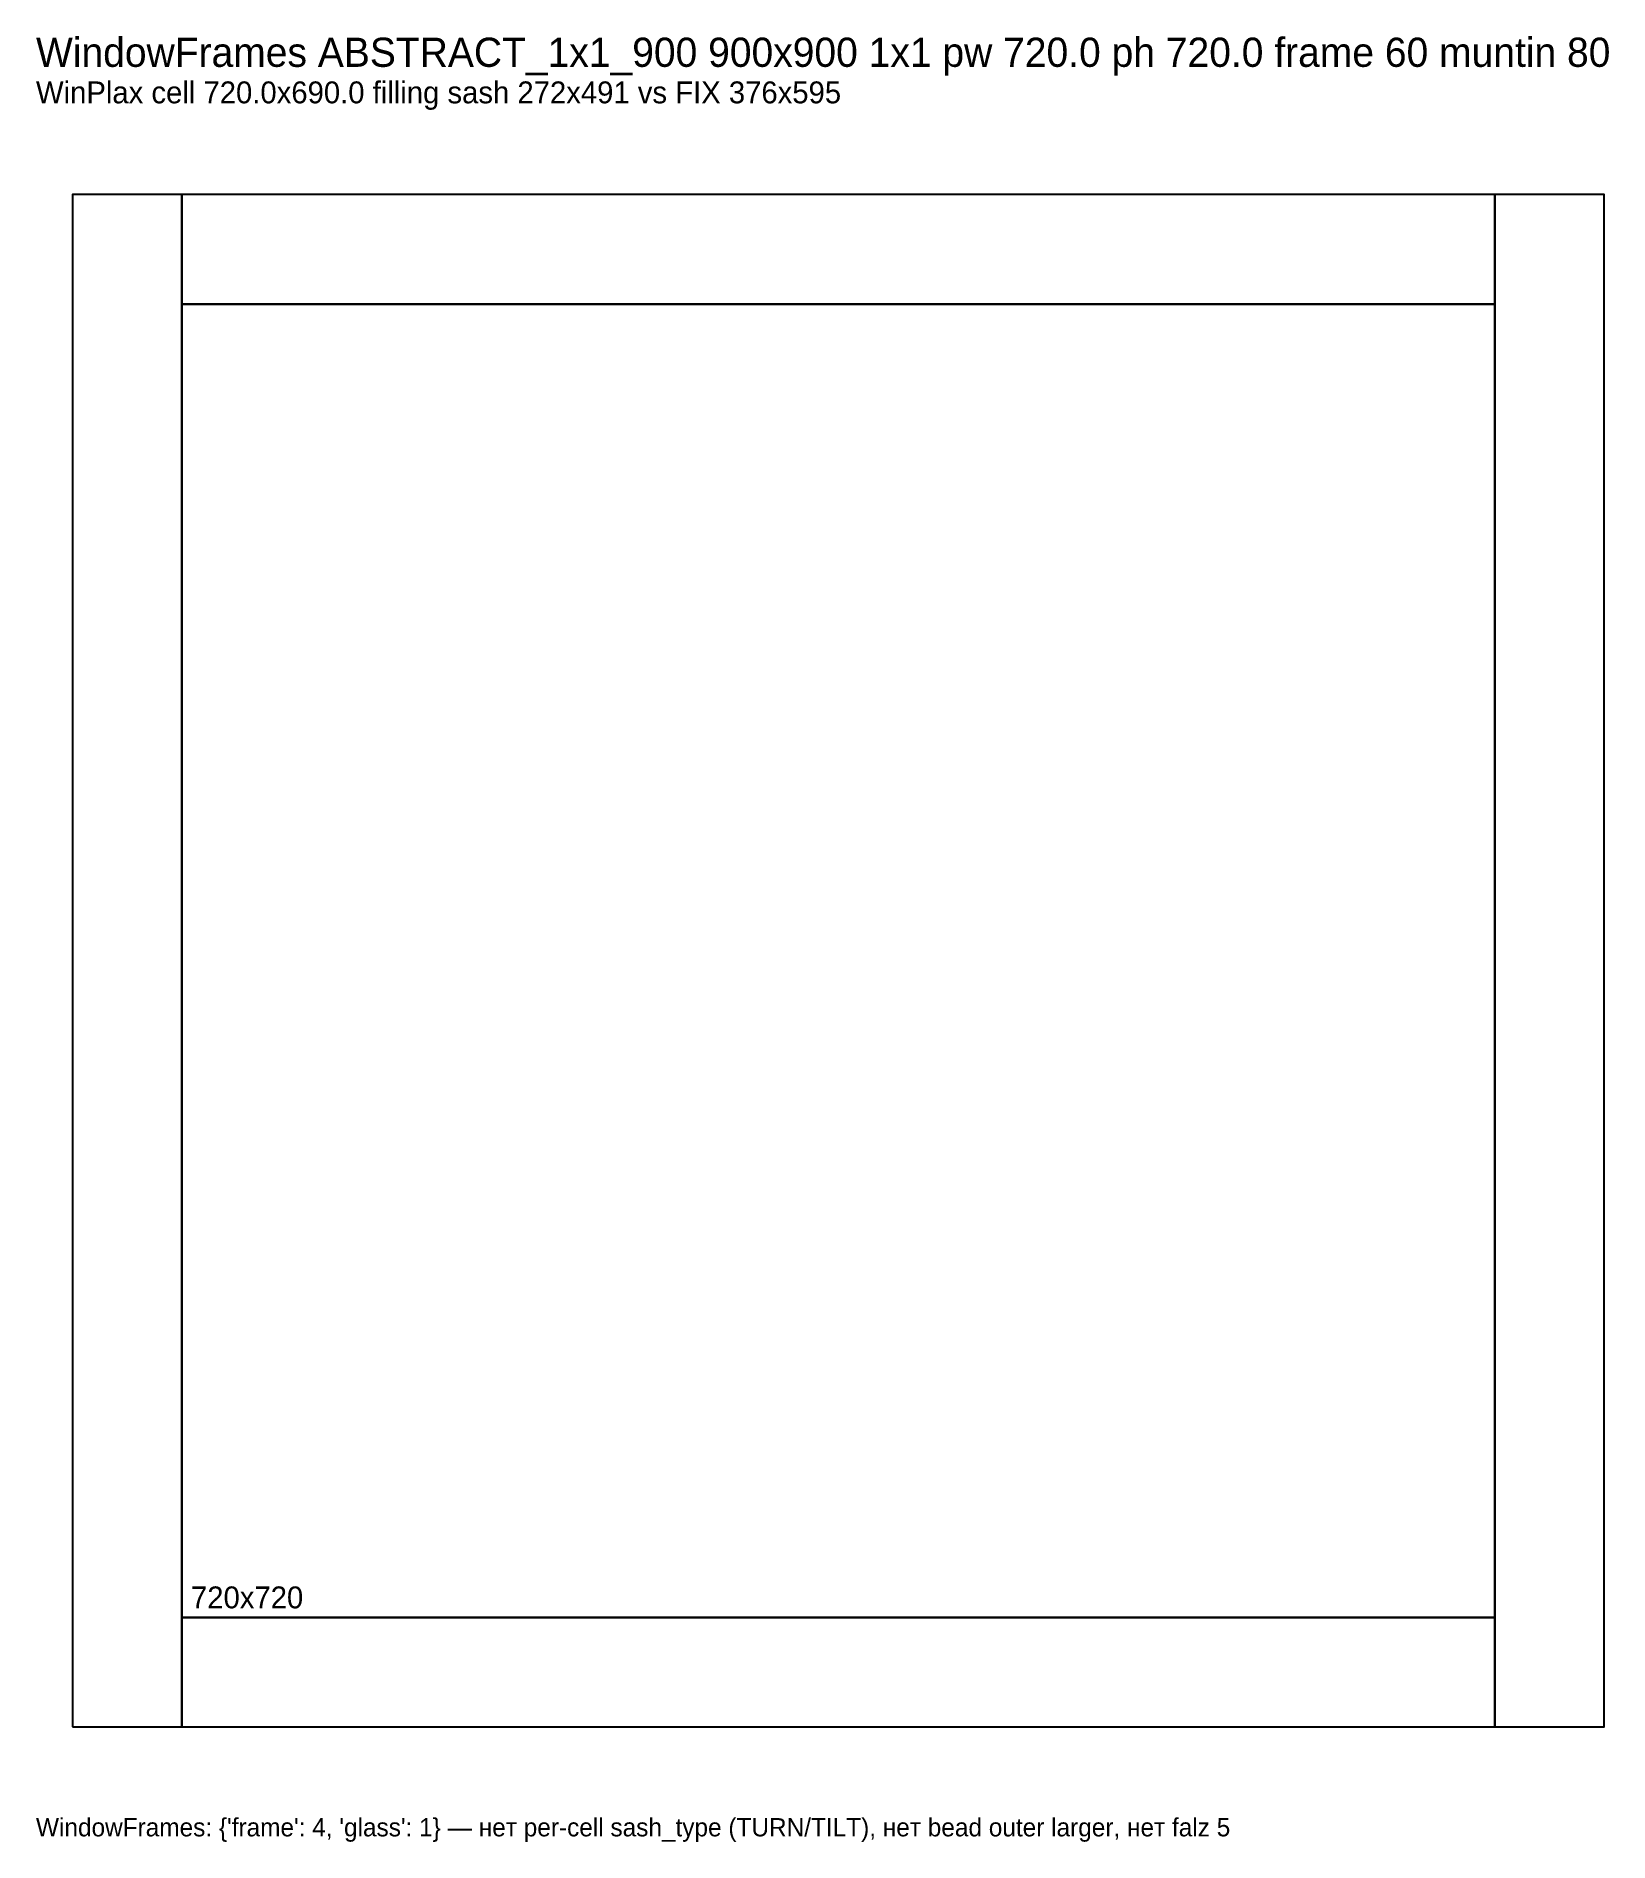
# Model space of a CAD drawing. Header units: metres. Extents: x 10 to 873, y -33 to 957.
import ezdxf

# ---------------------------------------------------------------- set-up
doc = ezdxf.new("R2010")
doc.units = ezdxf.units.M
doc.layers.add('WF_Frame', color=7, linetype='Continuous')
doc.layers.add('WF_Glass', color=3, linetype='Continuous')

msp = doc.modelspace()

# ---------------------------------------------------------------- linework, layer by layer
at = {"layer": 'WF_Frame', "linetype": 'Continuous'}
for points in [[(30, 30), (90, 30), (90, 870), (30, 870)], [(90, 810), (810, 810), (810, 870), (90, 870)], [(810, 30), (870, 30), (870, 870), (810, 870)], [(90, 30), (810, 30), (810, 90), (90, 90)]]:
    msp.add_lwpolyline(points, close=True, dxfattribs=at)
at = {"layer": 'WF_Glass'}
msp.add_lwpolyline([(90, 90), (810, 90), (810, 810), (90, 810)], close=True, dxfattribs=at)

# ---------------------------------------------------------------- texts
for s, height, p in [('WindowFrames ABSTRACT_1x1_900 900x900 1x1 pw 720.0 ph 720.0 frame 60 muntin 80', 16, (10, 940)), ('WinPlax cell 720.0x690.0 filling sash 272x491 vs FIX 376x595', 12, (10, 920)), ("WindowFrames: {'frame': 4, 'glass': 1} — нет per-cell sash_type (TURN/TILT), нет bead outer larger, нет falz 5", 10, (10, -30))]:
    msp.add_text(s, height=height).set_placement(p)
msp.add_text('720x720', height=12, dxfattribs=at).set_placement((95, 95))

doc.saveas('drawing.dxf')
